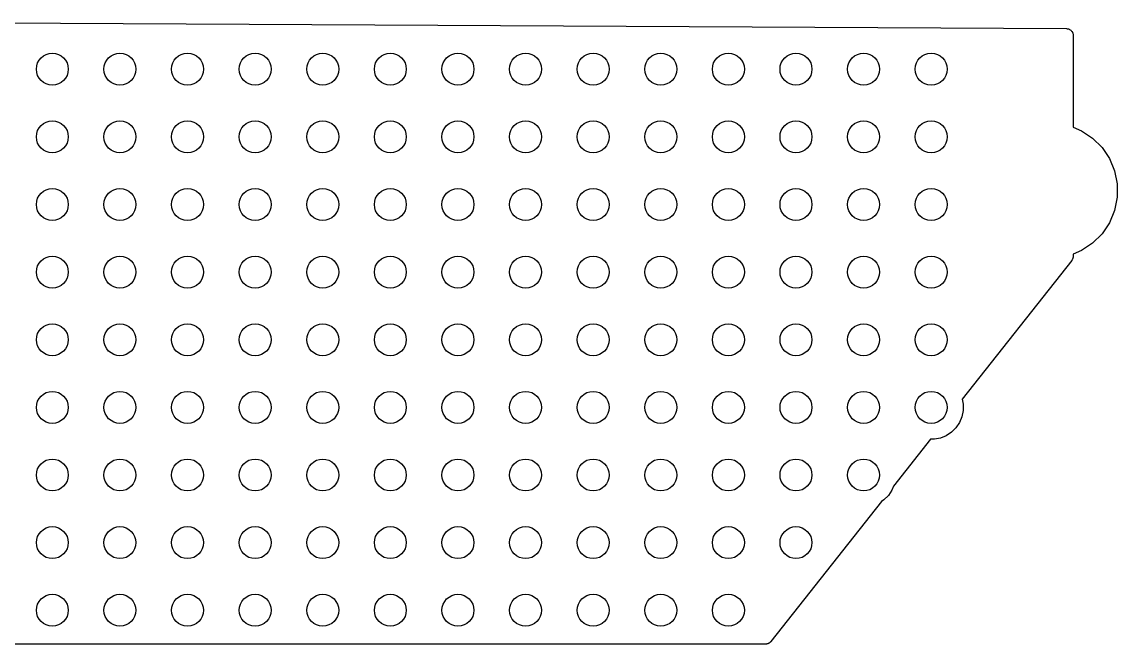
# Model space of a CAD drawing. Extents: x 3.02 to 5.79, y -2.32 to -0.9.
# Drawn here: x 3.828 to 4.638, y -2.31 to -1.85 of the extents above; entities that cross this region are included whole.
import ezdxf

# ---------------------------------------------------------------- set-up
doc = ezdxf.new("R2010")
doc.units = 0
doc.header["$MEASUREMENT"] = 0
doc.layers.add('BLACK', color=7, linetype='CONTINUOUS')

msp = doc.modelspace()

# ---------------------------------------------------------------- linework, layer by layer
at = {"layer": 'BLACK', "linetype": 'CONTINUOUS'}
for p, q in [((3.67503, -1.85003), (4.60003, -1.85497)), ((4.60003, -1.85497), (4.60003, -1.85497)), ((4.60003, -1.85497), (4.60003, -1.85497)), ((4.60003, -1.85497), (4.60004, -1.85497)), ((4.60004, -1.85497), (4.6001, -1.85497)), ((4.6001, -1.85497), (4.60055, -1.85503)), ((4.60055, -1.85503), (4.60101, -1.85508)), ((4.60101, -1.85508), (4.60103, -1.85508)), ((4.60103, -1.85508), (4.60107, -1.85509)), ((4.60107, -1.85509), (4.6015, -1.85523)), ((4.6015, -1.85523), (4.60194, -1.85536)), ((4.60194, -1.85536), (4.60196, -1.85538)), ((4.60196, -1.85538), (4.60199, -1.85539)), ((4.60199, -1.85539), (4.60239, -1.85561)), ((4.60239, -1.85561), (4.6028, -1.85583)), ((4.6028, -1.85583), (4.60282, -1.85585)), ((4.60282, -1.85585), (4.60285, -1.85586)), ((4.60285, -1.85586), (4.6032, -1.85616)), ((4.6032, -1.85616), (4.60355, -1.85645)), ((4.60355, -1.85645), (4.60357, -1.85647)), ((4.60357, -1.85647), (4.60359, -1.85649)), ((4.60359, -1.85649), (4.60388, -1.85685)), ((4.60388, -1.85685), (4.60416, -1.85721)), ((4.60416, -1.85721), (4.60418, -1.85723)), ((4.60418, -1.85723), (4.6042, -1.85726)), ((4.6042, -1.85726), (4.60441, -1.85766)), ((4.60441, -1.85766), (4.60462, -1.85807)), ((4.60462, -1.85807), (4.60463, -1.8581)), ((4.60463, -1.8581), (4.60465, -1.85813)), ((4.60465, -1.85813), (4.60477, -1.85857)), ((4.60477, -1.85857), (4.6049, -1.859)), ((4.6049, -1.859), (4.60491, -1.85903)), ((4.60491, -1.85903), (4.60492, -1.85906)), ((4.60492, -1.85906), (4.60496, -1.85952)), ((4.60496, -1.85952), (4.605, -1.85997)), ((4.605, -1.85997), (4.605, -1.92791)), ((4.605, -1.92791), (4.61118, -1.93047)), ((4.61118, -1.93047), (4.61937, -1.93595)), ((4.61937, -1.93595), (4.62634, -1.94291)), ((4.62634, -1.94291), (4.63181, -1.9511)), ((4.63181, -1.9511), (4.63558, -1.9602)), ((4.63558, -1.9602), (4.6375, -1.96986)), ((4.6375, -1.96986), (4.6375, -1.97971)), ((4.6375, -1.97971), (4.63558, -1.98937)), ((4.63558, -1.98937), (4.63181, -1.99847)), ((4.63181, -1.99847), (4.62634, -2.00666)), ((4.62634, -2.00666), (4.61937, -2.01362)), ((4.61937, -2.01362), (4.61118, -2.01909)), ((4.60469, -2.02493), (4.6046, -2.02523)), ((4.60481, -2.02463), (4.60469, -2.02493)), ((4.60484, -2.02447), (4.60481, -2.02463)), ((4.60489, -2.0243), (4.60484, -2.02447)), ((4.60493, -2.02399), (4.60489, -2.0243)), ((4.60498, -2.02367), (4.60493, -2.02399)), ((4.605, -2.02333), (4.60498, -2.0235)), ((4.60498, -2.0235), (4.60498, -2.02367)), ((4.61118, -2.01909), (4.605, -2.02165)), ((4.605, -2.02165), (4.605, -2.02326)), ((4.605, -2.02326), (4.605, -2.02333)), ((4.60392, -2.02636), (4.52289, -2.129)), ((4.60402, -2.02622), (4.60392, -2.02636)), ((4.60413, -2.02609), (4.60402, -2.02622)), ((4.60428, -2.02581), (4.60413, -2.02609)), ((4.60445, -2.02554), (4.60428, -2.02581)), ((4.60451, -2.02538), (4.60445, -2.02554)), ((4.6046, -2.02523), (4.60451, -2.02538)), ((4.52289, -2.129), (4.52362, -2.13267)), ((4.52362, -2.13733), (4.52271, -2.14189)), ((4.52362, -2.13267), (4.52362, -2.13733)), ((4.52093, -2.14619), (4.51835, -2.15006)), ((4.52271, -2.14189), (4.52093, -2.14619)), ((4.51506, -2.15335), (4.51119, -2.15593)), ((4.51835, -2.15006), (4.51506, -2.15335)), ((4.49951, -2.15862), (4.47213, -2.1933)), ((4.50233, -2.15862), (4.49951, -2.15862)), ((4.50689, -2.15771), (4.50233, -2.15862)), ((4.51119, -2.15593), (4.50689, -2.15771)), ((4.47213, -2.1933), (4.47093, -2.19619)), ((4.46835, -2.20006), (4.46506, -2.20335)), ((4.47093, -2.19619), (4.46835, -2.20006)), ((4.46324, -2.20456), (4.3815, -2.3081)), ((4.46506, -2.20335), (4.46324, -2.20456)), ((4.38127, -2.30834), (4.3811, -2.30855)), ((4.38146, -2.30815), (4.38127, -2.30834)), ((4.3815, -2.3081), (4.38146, -2.30815)), ((4.37758, -2.31), (3.675, -2.31)), ((4.37784, -2.30997), (4.37758, -2.31)), ((4.37811, -2.30997), (4.37784, -2.30997)), ((4.37833, -2.30993), (4.37811, -2.30997)), ((4.37855, -2.3099), (4.37833, -2.30993)), ((4.3788, -2.30983), (4.37855, -2.3099)), ((4.37906, -2.30977), (4.3788, -2.30983)), ((4.37927, -2.30969), (4.37906, -2.30977)), ((4.37948, -2.30962), (4.37927, -2.30969)), ((4.37972, -2.3095), (4.37948, -2.30962)), ((4.37996, -2.30939), (4.37972, -2.3095)), ((4.38015, -2.30927), (4.37996, -2.30939)), ((4.38034, -2.30916), (4.38015, -2.30927)), ((4.38055, -2.309), (4.38034, -2.30916)), ((4.38077, -2.30885), (4.38055, -2.309)), ((4.38093, -2.30869), (4.38077, -2.30885)), ((4.3811, -2.30855), (4.38093, -2.30869))]:
    msp.add_line(p, q, dxfattribs=at)
at = {"layer": 'BLACK'}
for centre in [(3.85, -1.885), (3.9, -1.885), (3.95, -1.885), (4, -1.885), (4.05, -1.885), (4.1, -1.885), (4.1, -1.885), (4.15, -1.885), (4.2, -1.885), (4.25, -1.885), (4.3, -1.885), (4.35, -1.885), (4.4, -1.885), (4.45, -1.885), (4.5, -1.885), (3.85, -1.935), (3.9, -1.935), (3.95, -1.935), (4, -1.935), (4.05, -1.935), (4.1, -1.935), (4.1, -1.935), (4.15, -1.935), (4.2, -1.935), (4.25, -1.935), (4.3, -1.935), (4.35, -1.935), (4.4, -1.935), (4.45, -1.935), (4.5, -1.935), (3.85, -1.985), (3.9, -1.985), (3.95, -1.985), (4, -1.985), (4.05, -1.985), (4.1, -1.985), (4.1, -1.985), (4.15, -1.985), (4.2, -1.985), (4.25, -1.985), (4.3, -1.985), (4.35, -1.985), (4.4, -1.985), (4.45, -1.985), (4.5, -1.985), (3.85, -2.035), (3.9, -2.035), (3.95, -2.035), (4, -2.035), (4.05, -2.035), (4.1, -2.035), (4.1, -2.035), (4.15, -2.035), (4.2, -2.035), (4.25, -2.035), (4.3, -2.035), (4.35, -2.035), (4.4, -2.035), (4.45, -2.035), (4.5, -2.035), (3.85, -2.085), (3.9, -2.085), (3.95, -2.085), (4, -2.085), (4.05, -2.085), (4.1, -2.085), (4.1, -2.085), (4.15, -2.085), (4.2, -2.085), (4.25, -2.085), (4.3, -2.085), (4.35, -2.085), (4.4, -2.085), (4.45, -2.085), (4.5, -2.085), (3.85, -2.135), (3.9, -2.135), (3.95, -2.135), (4, -2.135), (4.05, -2.135), (4.1, -2.135), (4.1, -2.135), (4.15, -2.135), (4.2, -2.135), (4.25, -2.135), (4.3, -2.135), (4.35, -2.135), (4.4, -2.135), (4.45, -2.135), (4.5, -2.135), (3.85, -2.185), (3.9, -2.185), (3.95, -2.185), (4, -2.185), (4.05, -2.185), (4.1, -2.185), (4.1, -2.185), (4.15, -2.185), (4.2, -2.185), (4.25, -2.185), (4.3, -2.185), (4.35, -2.185), (4.4, -2.185), (4.45, -2.185), (3.85, -2.235), (3.9, -2.235), (3.95, -2.235), (4, -2.235), (4.05, -2.235), (4.1, -2.235), (4.1, -2.235), (4.15, -2.235), (4.2, -2.235), (4.25, -2.235), (4.3, -2.235), (4.35, -2.235), (4.4, -2.235), (3.85, -2.285), (3.9, -2.285), (3.95, -2.285), (4, -2.285), (4.05, -2.285), (4.1, -2.285), (4.1, -2.285), (4.15, -2.285), (4.2, -2.285), (4.25, -2.285), (4.3, -2.285), (4.35, -2.285)]:
    msp.add_circle(centre, 0.011811, dxfattribs=at)

doc.saveas('drawing.dxf')
